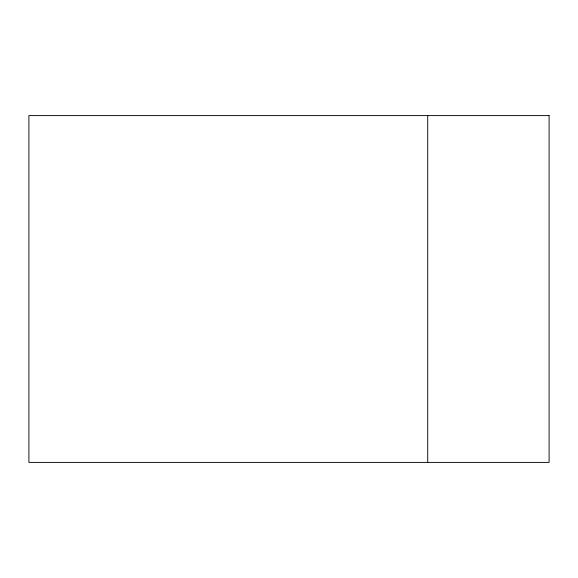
<?xml version="1.0" encoding="UTF-8"?>
<svg xmlns="http://www.w3.org/2000/svg" width="578" height="578" viewBox="0 0 578 578"><rect width="100%" height="100%" fill="white"/><g stroke="black" fill="none" stroke-linecap="round" stroke-linejoin="round"><path stroke-width="0.87" d="M427.72 115.6L427.72 462.4M549.1 115.6L28.9 115.6L28.9 462.4L549.1 462.4L549.1 115.6"/></g></svg>
